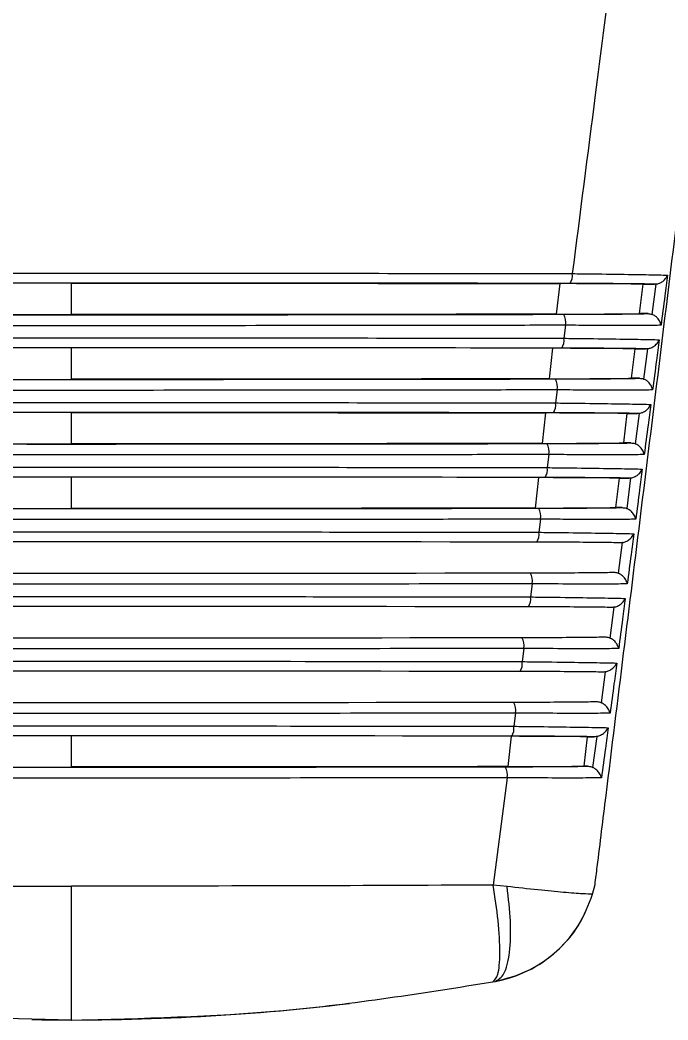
# Model space of a CAD drawing. Extents: x 7 to 135, y 3 to 97.
# Drawn here: x 128.797 to 129.419, y 36.392 to 37.35 of the extents above; entities that cross this region are included whole.
import ezdxf

# ---------------------------------------------------------------- set-up
doc = ezdxf.new("R2010")
doc.units = 0
doc.header["$MEASUREMENT"] = 0
doc.layers.add('OBJECT', color=7, linetype='CONTINUOUS')

msp = doc.modelspace()

# ---------------------------------------------------------------- linework, layer by layer
at = {"layer": 'OBJECT'}
for p, q in [((128.84662, 37.06792), (128.84662, 37.09809)), ((129.31501, 37.09765), (129.31177, 37.06836)), ((129.39166, 37.06888), (129.39512, 37.09713)), ((129.39512, 37.09713), (129.40614, 37.09713)), ((129.40377, 37.06813), (129.40751, 37.09721)), ((129.3998, 37.06888), (129.39166, 37.06888)), ((129.32068, 37.05772), (129.31906, 37.04523)), ((128.84662, 37.00595), (128.84662, 37.03606)), ((129.30818, 37.03564), (129.30497, 37.00637)), ((129.38404, 37.00688), (129.38751, 37.03513)), ((129.38751, 37.03513), (129.39799, 37.03513)), ((129.39575, 37.00608), (129.39952, 37.03523)), ((129.39161, 37.00688), (129.38404, 37.00688)), ((129.31267, 36.99573), (129.31106, 36.98322)), ((128.84662, 36.94398), (128.84662, 36.97403)), ((129.3014, 36.97362), (129.29822, 36.94439)), ((129.37643, 36.94488), (129.3799, 36.97313)), ((129.3799, 36.97313), (129.38979, 36.97313)), ((129.3877, 36.94401), (129.3915, 36.97326)), ((129.38339, 36.94488), (129.37643, 36.94488)), ((129.30467, 36.93375), (129.30305, 36.92121)), ((128.84662, 36.88201), (128.84662, 36.91201)), ((129.29467, 36.9116), (129.29153, 36.88241)), ((129.36882, 36.88288), (129.37229, 36.91113)), ((129.37229, 36.91113), (129.38156, 36.91113)), ((129.37962, 36.88195), (129.38345, 36.91128)), ((129.37512, 36.88288), (129.36882, 36.88288)), ((129.29666, 36.87176), (129.29503, 36.85919)), ((129.3715, 36.81988), (129.37535, 36.84931)), ((129.28865, 36.80977), (129.28702, 36.79718)), ((129.36333, 36.75781), (129.36722, 36.78735)), ((129.28064, 36.74779), (129.27901, 36.73516)), ((129.35513, 36.69573), (129.35905, 36.72538)), ((129.27263, 36.6858), (129.27099, 36.67315)), ((128.84662, 36.63412), (128.84662, 36.66389)), ((129.26837, 36.66353), (129.26536, 36.63448)), ((129.33837, 36.63488), (129.34184, 36.66313)), ((129.34184, 36.66313), (129.34819, 36.66313)), ((129.34688, 36.63365), (129.35084, 36.66342)), ((129.34161, 36.63488), (129.33837, 36.63488)), ((129.26462, 36.62382), (129.2513, 36.52086)), ((129.26448, 36.51949), (129.2513, 36.52086)), ((129.34661, 36.51227), (129.34896, 36.52142)), ((129.33953, 36.4941), (129.33955, 36.49413)), ((129.25089, 36.42812), (129.25332, 36.42856))]:
    msp.add_line(p, q, dxfattribs=at)
for centre, radius, start, end in [((129.31441, 37.10514), 0.01284, 324.965, 9.43582), ((129.3063, 37.06029), 0.01461, 349.86666, 32.98562), ((129.30625, 37.04313), 0.01298, 325.43096, 9.34623), ((129.29812, 36.99831), 0.01478, 349.97381, 32.533), ((129.29809, 36.98111), 0.01313, 325.89912, 9.25667), ((129.28992, 36.93632), 0.01497, 350.08956, 32.07231), ((129.28992, 36.91909), 0.01329, 326.37664, 9.16171), ((129.28172, 36.87434), 0.01515, 350.20117, 31.61502), ((129.28175, 36.85707), 0.01345, 326.84923, 9.07053), ((129.27352, 36.81236), 0.01535, 350.31547, 31.15036), ((129.27357, 36.79505), 0.01362, 327.33145, 8.97366), ((129.2653, 36.75037), 0.01556, 350.43482, 30.68296), ((129.26538, 36.73303), 0.0138, 327.81559, 8.87371), ((129.25707, 36.68839), 0.01577, 350.55326, 30.2124), ((129.25717, 36.67102), 0.01398, 328.30869, 8.76874), ((129.24883, 36.62641), 0.01599, 350.67804, 29.73455), ((129.23163, 36.54659), 0.12, 280.41374, 334.07816), ((128.84662, 38.6415), 2.25, 269.0318, 276.81127)]:
    msp.add_arc(centre, radius, start, end, dxfattribs=at)
for centre, major_axis, start_param, end_param in [((128.84662, 37.07888), (2.21758, 0), 1.353401, 1.788192), ((128.84662, 37.08714), (2.21696, 0), 4.497874, 4.926904), ((128.84662, 37.01688), (2.21433, 0), 1.356764, 1.784829), ((128.84662, 37.02514), (2.21371, 0), 4.501238, 4.923539), ((128.84662, 36.95488), (2.21108, 0), 1.360135, 1.781458), ((128.84662, 36.96314), (2.21046, 0), 4.504611, 4.920167), ((128.84662, 36.89288), (2.20783, 0), 1.363514, 1.778079), ((128.84662, 36.90114), (2.20721, 0), 4.507992, 4.916786), ((128.84662, 36.83088), (2.20458, 0), 1.366901, 1.774692), ((128.84662, 36.83914), (2.20396, 0), 4.511381, 4.913397), ((128.84662, 36.76887), (2.20133, 0), 1.370296, 1.771297), ((128.84662, 36.77714), (2.20071, 0), 4.514778, 4.91), ((128.84662, 36.70687), (2.19808, 0), 1.373699, 1.767893), ((128.84662, 36.71514), (2.19746, 0), 4.518183, 4.906595), ((128.84662, 36.64487), (2.19483, 0), 1.377111, 1.764481), ((128.84662, 36.65314), (2.19422, 0), 4.521597, 4.903181)]:
    msp.add_ellipse(centre, major_axis=major_axis, ratio=0.008727, start_param=start_param, end_param=end_param, dxfattribs=at)
for points, knots in [([(129.37989, 37.5165), (129.36966, 37.43718), (129.35206, 37.30076), (129.33444, 37.16434), (129.32707, 37.10725)], [0, 0, 0, 0, 0.58145, 1, 1, 1, 1]), ([(129.34896, 36.52142), (129.34966, 36.5271), (129.35318, 36.55553), (129.36796, 36.67493), (129.39638, 36.90471), (129.42188, 37.11178), (129.43618, 37.22786)], [0, 0, 0, 0, 0.0241478, 0.1207388, 0.5071031, 1, 1, 1, 1]), ([(128.36616, 37.10725), (128.37268, 37.10726), (128.40525, 37.10732), (128.54303, 37.10755), (128.76747, 37.10775), (129.0577, 37.10768), (129.23728, 37.10739), (129.32707, 37.10725)], [0, 0, 0, 0, 0.0206638, 0.1033314, 0.4348088, 0.7174044, 1, 1, 1, 1]), ([(129.32707, 37.10725), (129.33353, 37.10717), (129.35302, 37.10695), (129.38219, 37.10654), (129.40519, 37.10615), (129.41511, 37.10591), (129.41784, 37.10581), (129.41847, 37.10579)], [0, 0, 0, 0, 0.147377, 0.444496, 0.741155, 0.94022, 1, 1, 1, 1]), ([(129.40751, 37.09721), (129.40858, 37.09744), (129.41097, 37.09795), (129.41439, 37.1), (129.417, 37.10268), (129.41812, 37.10481), (129.41846, 37.10576), (129.41847, 37.10579)], [0, 0, 0, 0, 0.1927854, 0.4296466, 0.7492971, 0.9922573, 1, 1, 1, 1]), ([(129.41847, 37.10579), (129.41762, 37.09918), (129.41555, 37.08316), (129.41347, 37.06713), (129.41226, 37.05772)], [0, 0, 0, 0, 0.412558, 1, 1, 1, 1]), ([(128.84662, 37.09809), (128.7678, 37.09807), (128.61031, 37.09804), (128.45554, 37.09778), (128.37822, 37.09765)], [0, 0, 0, 0, 0.500491, 1, 1, 1, 1]), ([(128.84662, 37.09809), (128.92544, 37.09807), (129.08293, 37.09804), (129.2377, 37.09778), (129.31501, 37.09765)], [0, 0, 0, 0, 0.500491, 1, 1, 1, 1]), ([(129.39512, 37.09713), (129.38757, 37.09722), (129.37247, 37.09742), (129.34246, 37.09758), (129.32228, 37.09763), (129.31501, 37.09765)], [0, 0, 0, 0, 0.390005, 0.779954, 1, 1, 1, 1]), ([(129.40614, 37.09713), (129.40125, 37.09723), (129.39148, 37.09742), (129.36273, 37.09766), (129.33798, 37.09773), (129.32492, 37.09777)], [0, 0, 0, 0, 0.320861, 0.64168, 1, 1, 1, 1]), ([(129.40751, 37.09721), (129.4075, 37.09721), (129.40705, 37.09715), (129.40659, 37.09714), (129.40614, 37.09713)], [0, 0, 0, 0, 0.020309, 1, 1, 1, 1]), ([(128.38146, 37.06836), (128.47472, 37.06821), (128.62867, 37.06796), (128.78499, 37.06794), (128.84662, 37.06792)], [0, 0, 0, 0, 0.605765, 1, 1, 1, 1]), ([(129.31177, 37.06836), (129.21852, 37.06821), (129.06456, 37.06796), (128.90824, 37.06794), (128.84662, 37.06792)], [0, 0, 0, 0, 0.605766, 1, 1, 1, 1]), ([(129.31177, 37.06836), (129.32472, 37.06839), (129.35062, 37.06847), (129.377, 37.06867), (129.38792, 37.06882), (129.39166, 37.06888)], [0, 0, 0, 0, 0.396562, 0.793195, 1, 1, 1, 1]), ([(129.31855, 37.06824), (129.33042, 37.06827), (129.35416, 37.06834), (129.38371, 37.06857), (129.39435, 37.06877), (129.3998, 37.06888)], [0, 0, 0, 0, 0.327832, 0.655736, 1, 1, 1, 1]), ([(129.3998, 37.06888), (129.40103, 37.06877), (129.40238, 37.06866), (129.40365, 37.06818), (129.40377, 37.06813)], [0, 0, 0, 0, 0.904063, 1, 1, 1, 1]), ([(129.41226, 37.05772), (129.41225, 37.05775), (129.41213, 37.05888), (129.41144, 37.06124), (129.4094, 37.06427), (129.40673, 37.06671), (129.40476, 37.06766), (129.40377, 37.06813)], [0, 0, 0, 0, 0.007987, 0.299094, 0.602912, 0.80069, 1, 1, 1, 1]), ([(129.32068, 37.05772), (129.31416, 37.05771), (129.28157, 37.05764), (129.1437, 37.05742), (128.92137, 37.05723), (128.63558, 37.0573), (128.46023, 37.05758), (128.37256, 37.05772)], [0, 0, 0, 0, 0.020947, 0.104745, 0.44076, 0.72038, 1, 1, 1, 1]), ([(129.41226, 37.05772), (129.4116, 37.0577), (129.4093, 37.05763), (129.40075, 37.0575), (129.38063, 37.05742), (129.35075, 37.0575), (129.32925, 37.05766), (129.32068, 37.05772)], [0, 0, 0, 0, 0.0595535, 0.2080635, 0.505162, 0.8026077, 1, 1, 1, 1]), ([(128.37417, 37.04523), (128.38069, 37.04525), (128.41329, 37.04531), (128.55116, 37.04553), (128.77296, 37.04572), (129.05765, 37.04565), (129.23193, 37.04537), (129.31906, 37.04523)], [0, 0, 0, 0, 0.021019, 0.105106, 0.44228, 0.72114, 1, 1, 1, 1]), ([(129.31906, 37.04523), (129.32553, 37.04516), (129.34504, 37.04493), (129.37427, 37.04453), (129.39708, 37.04414), (129.40701, 37.04391), (129.40979, 37.04381), (129.41045, 37.04379)], [0, 0, 0, 0, 0.1489532, 0.4492609, 0.7491007, 0.9405017, 1, 1, 1, 1]), ([(128.84662, 37.03606), (128.78739, 37.03605), (128.6323, 37.03603), (128.4795, 37.03578), (128.38506, 37.03564)], [0, 0, 0, 0, 0.38188, 1, 1, 1, 1]), ([(129.38751, 37.03513), (129.37975, 37.03522), (129.36423, 37.03542), (129.33442, 37.03557), (129.31484, 37.03562), (129.30818, 37.03564)], [0, 0, 0, 0, 0.397552, 0.795055, 1, 1, 1, 1]), ([(129.39799, 37.03513), (129.39292, 37.03522), (129.38279, 37.03542), (129.35394, 37.03565), (129.32959, 37.03572), (129.31694, 37.03576)], [0, 0, 0, 0, 0.324744, 0.649448, 1, 1, 1, 1]), ([(129.39952, 37.03523), (129.39947, 37.03523), (129.39896, 37.03516), (129.39845, 37.03514), (129.39799, 37.03513)], [0, 0, 0, 0, 0.098583, 1, 1, 1, 1]), ([(129.39952, 37.03523), (129.40061, 37.03548), (129.40302, 37.03603), (129.40647, 37.03815), (129.40902, 37.04083), (129.41011, 37.04289), (129.41044, 37.04376), (129.41045, 37.04379)], [0, 0, 0, 0, 0.1971853, 0.4407979, 0.7689211, 0.9921926, 1, 1, 1, 1]), ([(129.41045, 37.04379), (129.40959, 37.03718), (129.40752, 37.02115), (129.40543, 37.00513), (129.40421, 36.99571)], [0, 0, 0, 0, 0.412527, 1, 1, 1, 1]), ([(129.30497, 37.00637), (129.21168, 37.00623), (129.05994, 37.00599), (128.90594, 37.00596), (128.84662, 37.00595)], [0, 0, 0, 0, 0.61478, 1, 1, 1, 1]), ([(129.30497, 37.00637), (129.32027, 37.00642), (129.34852, 37.0065), (129.37282, 37.00672), (129.38199, 37.00685), (129.38404, 37.00688)], [0, 0, 0, 0, 0.47825, 0.883044, 1, 1, 1, 1]), ([(129.31058, 37.00625), (129.32246, 37.00629), (129.34623, 37.00635), (129.37549, 37.00658), (129.38622, 37.00678), (129.39161, 37.00688)], [0, 0, 0, 0, 0.331872, 0.663815, 1, 1, 1, 1]), ([(129.39161, 37.00688), (129.39285, 37.00677), (129.39427, 37.00665), (129.39559, 37.00614), (129.39575, 37.00608)], [0, 0, 0, 0, 0.873695, 1, 1, 1, 1]), ([(129.40421, 36.99571), (129.4042, 36.99575), (129.40407, 36.99681), (129.40339, 36.99911), (129.40141, 37.0021), (129.39873, 37.00459), (129.39675, 37.00558), (129.39575, 37.00608)], [0, 0, 0, 0, 0.008078, 0.282731, 0.593803, 0.796117, 1, 1, 1, 1]), ([(129.31267, 36.99573), (129.30615, 36.99572), (129.27353, 36.99566), (129.13558, 36.99544), (128.91589, 36.99526), (128.63563, 36.99534), (128.46558, 36.9956), (128.38056, 36.99573)], [0, 0, 0, 0, 0.0213109, 0.106568, 0.448432, 0.7242159, 1, 1, 1, 1]), ([(129.40421, 36.99571), (129.40352, 36.9957), (129.40109, 36.99563), (129.39225, 36.9955), (129.37172, 36.99543), (129.34192, 36.99552), (129.32082, 36.99567), (129.31267, 36.99573)], [0, 0, 0, 0, 0.059279, 0.209423, 0.509832, 0.810599, 1, 1, 1, 1]), ([(128.38218, 36.98322), (128.3887, 36.98323), (128.42132, 36.98329), (128.55929, 36.98351), (128.77845, 36.98369), (129.0576, 36.98361), (129.22657, 36.98335), (129.31106, 36.98322)], [0, 0, 0, 0, 0.021386, 0.106942, 0.450009, 0.725005, 1, 1, 1, 1]), ([(129.31106, 36.98322), (129.31753, 36.98315), (129.33706, 36.98292), (129.36634, 36.98252), (129.38896, 36.98213), (129.39888, 36.9819), (129.40171, 36.98181), (129.40239, 36.98179)], [0, 0, 0, 0, 0.150605, 0.454245, 0.757411, 0.940777, 1, 1, 1, 1]), ([(129.3915, 36.97326), (129.3926, 36.97352), (129.39505, 36.97412), (129.39853, 36.97631), (129.40101, 36.97897), (129.40208, 36.98098), (129.40238, 36.98176), (129.40239, 36.98179)], [0, 0, 0, 0, 0.201836, 0.452555, 0.789371, 0.992111, 1, 1, 1, 1]), ([(129.40239, 36.98179), (129.40153, 36.97518), (129.39945, 36.95915), (129.39735, 36.94313), (129.39612, 36.93371)], [0, 0, 0, 0, 0.412499, 1, 1, 1, 1]), ([(128.84662, 36.97403), (128.78743, 36.97402), (128.63465, 36.974), (128.48408, 36.97376), (128.39184, 36.97362)], [0, 0, 0, 0, 0.387367, 1, 1, 1, 1]), ([(128.84662, 36.97403), (128.9058, 36.97402), (129.05859, 36.974), (129.20916, 36.97376), (129.3014, 36.97362)], [0, 0, 0, 0, 0.387366, 1, 1, 1, 1]), ([(129.3799, 36.97313), (129.37193, 36.97322), (129.35598, 36.97341), (129.32641, 36.97356), (129.30743, 36.9736), (129.3014, 36.97362)], [0, 0, 0, 0, 0.405543, 0.811027, 1, 1, 1, 1]), ([(129.38979, 36.97313), (129.38454, 36.97322), (129.37404, 36.97342), (129.34513, 36.97364), (129.32118, 36.97371), (129.30897, 36.97374)], [0, 0, 0, 0, 0.328832, 0.657619, 1, 1, 1, 1]), ([(129.3915, 36.97326), (129.39141, 36.97324), (129.39084, 36.97316), (129.39027, 36.97314), (129.38979, 36.97313)], [0, 0, 0, 0, 0.162046, 1, 1, 1, 1]), ([(128.39501, 36.94439), (128.48839, 36.94425), (128.63794, 36.94402), (128.78964, 36.94399), (128.84662, 36.94398)], [0, 0, 0, 0, 0.6243636, 1, 1, 1, 1]), ([(129.29822, 36.94439), (129.20485, 36.94425), (129.05529, 36.94402), (128.9036, 36.94399), (128.84662, 36.94398)], [0, 0, 0, 0, 0.624363, 1, 1, 1, 1]), ([(129.29822, 36.94439), (129.31323, 36.94443), (129.3412, 36.94452), (129.36526, 36.94472), (129.3745, 36.94485), (129.37643, 36.94488)], [0, 0, 0, 0, 0.477916, 0.890826, 1, 1, 1, 1]), ([(129.3026, 36.94427), (129.3145, 36.9443), (129.3383, 36.94437), (129.36726, 36.94459), (129.37806, 36.94478), (129.38339, 36.94488)], [0, 0, 0, 0, 0.336125, 0.672319, 1, 1, 1, 1]), ([(129.38339, 36.94488), (129.38464, 36.94477), (129.38613, 36.94465), (129.38749, 36.9441), (129.3877, 36.94401)], [0, 0, 0, 0, 0.845443, 1, 1, 1, 1]), ([(129.39612, 36.93371), (129.39612, 36.93374), (129.39601, 36.93452), (129.39547, 36.93656), (129.39373, 36.93953), (129.39092, 36.94236), (129.38871, 36.9435), (129.3877, 36.94401)], [0, 0, 0, 0, 0.008125, 0.206905, 0.537744, 0.791253, 1, 1, 1, 1]), ([(129.30467, 36.93375), (129.29814, 36.93373), (129.2655, 36.93368), (129.12746, 36.93346), (128.9104, 36.93329), (128.63567, 36.93337), (128.47094, 36.93362), (128.38857, 36.93375)], [0, 0, 0, 0, 0.021688, 0.108455, 0.456373, 0.728187, 1, 1, 1, 1]), ([(129.39612, 36.93371), (129.39541, 36.9337), (129.39285, 36.93363), (129.3837, 36.93351), (129.36277, 36.93344), (129.33306, 36.93354), (129.31238, 36.93369), (129.30467, 36.93375)], [0, 0, 0, 0, 0.059003, 0.210855, 0.514733, 0.818979, 1, 1, 1, 1]), ([(128.39019, 36.92121), (128.39672, 36.92122), (128.42936, 36.92128), (128.56741, 36.92149), (128.78394, 36.92166), (129.05755, 36.92158), (129.22121, 36.92133), (129.30305, 36.92121)], [0, 0, 0, 0, 0.0217663, 0.1088432, 0.4580099, 0.7290049, 1, 1, 1, 1]), ([(129.30305, 36.92121), (129.30953, 36.92113), (129.32907, 36.9209), (129.35842, 36.9205), (129.38084, 36.92012), (129.39074, 36.9199), (129.39358, 36.91981), (129.3943, 36.91979)], [0, 0, 0, 0, 0.152333, 0.45946, 0.766108, 0.941051, 1, 1, 1, 1]), ([(129.38345, 36.91128), (129.38455, 36.91157), (129.38704, 36.91221), (129.39056, 36.91448), (129.39297, 36.91712), (129.394, 36.91906), (129.39429, 36.91976), (129.3943, 36.91979)], [0, 0, 0, 0, 0.206749, 0.464927, 0.810715, 0.992039, 1, 1, 1, 1]), ([(129.3943, 36.91979), (129.39344, 36.91318), (129.39134, 36.89716), (129.38923, 36.88113), (129.388, 36.87171)], [0, 0, 0, 0, 0.412464, 1, 1, 1, 1]), ([(128.84662, 36.91201), (128.78746, 36.912), (128.63696, 36.91197), (128.4886, 36.91174), (128.39856, 36.9116)], [0, 0, 0, 0, 0.393082, 1, 1, 1, 1]), ([(129.37229, 36.91113), (129.3641, 36.91122), (129.34773, 36.91141), (129.31843, 36.91155), (129.30006, 36.91159), (129.29467, 36.9116)], [0, 0, 0, 0, 0.41401, 0.827964, 1, 1, 1, 1]), ([(129.38156, 36.91113), (129.37613, 36.91122), (129.36525, 36.91142), (129.33629, 36.91163), (129.31277, 36.9117), (129.30099, 36.91173)], [0, 0, 0, 0, 0.333135, 0.666223, 1, 1, 1, 1]), ([(129.38345, 36.91128), (129.38331, 36.91126), (129.38269, 36.91116), (129.38206, 36.91114), (129.38156, 36.91113)], [0, 0, 0, 0, 0.214159, 1, 1, 1, 1]), ([(129.29153, 36.88241), (129.19801, 36.88227), (129.05063, 36.88204), (128.90122, 36.88202), (128.84662, 36.88201)], [0, 0, 0, 0, 0.6345671, 1, 1, 1, 1]), ([(129.29153, 36.88241), (129.30623, 36.88245), (129.33392, 36.88253), (129.35773, 36.88273), (129.36702, 36.88285), (129.36882, 36.88288)], [0, 0, 0, 0, 0.477553, 0.899064, 1, 1, 1, 1]), ([(129.29463, 36.88228), (129.30654, 36.88232), (129.33037, 36.88238), (129.35901, 36.8826), (129.36987, 36.88278), (129.37512, 36.88288)], [0, 0, 0, 0, 0.340602, 0.681278, 1, 1, 1, 1]), ([(129.37512, 36.88288), (129.37639, 36.88277), (129.37794, 36.88264), (129.37936, 36.88206), (129.37962, 36.88195)], [0, 0, 0, 0, 0.819134, 1, 1, 1, 1]), ([(129.388, 36.87171), (129.38799, 36.87174), (129.38788, 36.87244), (129.38735, 36.87441), (129.38568, 36.87734), (129.38286, 36.88023), (129.38063, 36.88141), (129.37962, 36.88195)], [0, 0, 0, 0, 0.008227, 0.187003, 0.525625, 0.786181, 1, 1, 1, 1]), ([(129.29666, 36.87176), (129.29013, 36.87175), (129.25746, 36.87169), (129.11934, 36.87148), (128.90492, 36.87132), (128.63572, 36.8714), (128.47629, 36.87164), (128.39658, 36.87176)], [0, 0, 0, 0, 0.022079, 0.110408, 0.464597, 0.732298, 1, 1, 1, 1]), ([(129.388, 36.87171), (129.38725, 36.8717), (129.38456, 36.87163), (129.37512, 36.87151), (129.35378, 36.87146), (129.32417, 36.87156), (129.30392, 36.87171), (129.29666, 36.87176)], [0, 0, 0, 0, 0.058732, 0.212376, 0.519887, 0.827777, 1, 1, 1, 1]), ([(128.3982, 36.85919), (128.40473, 36.8592), (128.4374, 36.85926), (128.57554, 36.85948), (128.78942, 36.85963), (129.05751, 36.85955), (129.21586, 36.85931), (129.29503, 36.85919)], [0, 0, 0, 0, 0.022159, 0.110812, 0.466297, 0.733148, 1, 1, 1, 1]), ([(129.29503, 36.85919), (129.30152, 36.85912), (129.32108, 36.85889), (129.35049, 36.85849), (129.3727, 36.85811), (129.38257, 36.8579), (129.38542, 36.85781), (129.38617, 36.85779)], [0, 0, 0, 0, 0.154144, 0.464927, 0.775223, 0.941323, 1, 1, 1, 1]), ([(129.37535, 36.84931), (129.37647, 36.84962), (129.379, 36.8503), (129.38254, 36.85266), (129.38489, 36.85527), (129.38589, 36.85715), (129.38615, 36.85776), (129.38617, 36.85779)], [0, 0, 0, 0, 0.211944, 0.478003, 0.832965, 0.991971, 1, 1, 1, 1]), ([(129.38617, 36.85779), (129.3853, 36.85118), (129.38319, 36.83516), (129.38107, 36.81913), (129.37983, 36.80971)], [0, 0, 0, 0, 0.41243, 1, 1, 1, 1]), ([(129.37329, 36.84913), (129.36766, 36.84922), (129.35642, 36.84941), (129.32742, 36.84962), (129.30433, 36.84969), (129.29301, 36.84972)], [0, 0, 0, 0, 0.3376748, 0.6752947, 1, 1, 1, 1]), ([(129.37535, 36.84931), (129.37518, 36.84928), (129.37449, 36.84917), (129.3738, 36.84914), (129.37329, 36.84913)], [0, 0, 0, 0, 0.257414, 1, 1, 1, 1]), ([(129.28665, 36.8203), (129.29858, 36.82033), (129.32243, 36.82039), (129.35075, 36.82061), (129.36166, 36.82079), (129.36682, 36.82088)], [0, 0, 0, 0, 0.345326, 0.690726, 1, 1, 1, 1]), ([(129.36682, 36.82088), (129.3681, 36.82077), (129.36971, 36.82063), (129.37119, 36.82001), (129.3715, 36.81988)], [0, 0, 0, 0, 0.794602, 1, 1, 1, 1]), ([(129.37983, 36.80971), (129.37982, 36.80974), (129.37972, 36.81035), (129.3792, 36.81225), (129.37759, 36.81514), (129.37476, 36.81809), (129.37251, 36.81933), (129.3715, 36.81988)], [0, 0, 0, 0, 0.008321, 0.166407, 0.512958, 0.780839, 1, 1, 1, 1]), ([(129.28865, 36.80977), (129.28211, 36.80976), (129.24943, 36.80971), (129.11122, 36.8095), (128.89944, 36.80935), (128.63577, 36.80943), (128.48165, 36.80966), (128.40459, 36.80977)], [0, 0, 0, 0, 0.022484, 0.112433, 0.473119, 0.736559, 1, 1, 1, 1]), ([(129.37983, 36.80971), (129.37906, 36.8097), (129.37624, 36.80964), (129.36649, 36.80952), (129.34474, 36.80947), (129.31526, 36.80958), (129.29545, 36.80972), (129.28865, 36.80977)], [0, 0, 0, 0, 0.058464, 0.213983, 0.525306, 0.837021, 1, 1, 1, 1]), ([(128.40621, 36.79718), (128.41275, 36.79719), (128.44544, 36.79725), (128.58366, 36.79746), (128.7949, 36.7976), (129.05746, 36.79752), (129.2105, 36.79729), (129.28702, 36.79718)], [0, 0, 0, 0, 0.022568, 0.112852, 0.474885, 0.737443, 1, 1, 1, 1]), ([(129.28702, 36.79718), (129.29351, 36.7971), (129.31309, 36.79688), (129.34256, 36.79648), (129.36454, 36.79611), (129.37437, 36.79589), (129.37722, 36.79581), (129.37799, 36.79579)], [0, 0, 0, 0, 0.156042, 0.470659, 0.784782, 0.941593, 1, 1, 1, 1]), ([(129.36722, 36.78735), (129.36835, 36.78767), (129.37091, 36.7884), (129.3745, 36.79084), (129.37678, 36.79343), (129.37775, 36.79524), (129.37798, 36.79576), (129.37799, 36.79579)], [0, 0, 0, 0, 0.217454, 0.491744, 0.856137, 0.991889, 1, 1, 1, 1]), ([(129.37799, 36.79579), (129.37712, 36.78918), (129.375, 36.77316), (129.37287, 36.75713), (129.37162, 36.74771)], [0, 0, 0, 0, 0.412399, 1, 1, 1, 1]), ([(129.36497, 36.78713), (129.35915, 36.78722), (129.34753, 36.78741), (129.31852, 36.78761), (129.29588, 36.78767), (129.28503, 36.7877)], [0, 0, 0, 0, 0.342463, 0.684873, 1, 1, 1, 1]), ([(129.36722, 36.78735), (129.367, 36.78731), (129.36626, 36.78717), (129.3655, 36.78714), (129.36497, 36.78713)], [0, 0, 0, 0, 0.293616, 1, 1, 1, 1]), ([(129.27868, 36.75831), (129.29062, 36.75834), (129.3145, 36.75841), (129.34248, 36.75862), (129.35342, 36.75879), (129.35846, 36.75888)], [0, 0, 0, 0, 0.350317, 0.700707, 1, 1, 1, 1]), ([(129.35846, 36.75888), (129.35976, 36.75877), (129.36145, 36.75863), (129.36298, 36.75796), (129.36333, 36.75781)], [0, 0, 0, 0, 0.771732, 1, 1, 1, 1]), ([(129.37162, 36.74771), (129.37161, 36.74775), (129.37151, 36.74827), (129.37101, 36.7501), (129.36946, 36.75294), (129.36662, 36.75596), (129.36435, 36.75723), (129.36333, 36.75781)], [0, 0, 0, 0, 0.008461, 0.145057, 0.499702, 0.775229, 1, 1, 1, 1]), ([(129.28064, 36.74779), (129.2741, 36.74778), (129.24139, 36.74772), (129.1031, 36.74752), (128.89397, 36.74737), (128.63581, 36.74746), (128.487, 36.74768), (128.4126, 36.74779)], [0, 0, 0, 0, 0.022904, 0.114532, 0.481956, 0.740978, 1, 1, 1, 1]), ([(129.37162, 36.74771), (129.37082, 36.7477), (129.36787, 36.74764), (129.35782, 36.74753), (129.33565, 36.74748), (129.30631, 36.7476), (129.28696, 36.74774), (129.28064, 36.74779)], [0, 0, 0, 0, 0.058202, 0.21569, 0.531014, 0.846742, 1, 1, 1, 1]), ([(128.41423, 36.73516), (128.42077, 36.73517), (128.45348, 36.73523), (128.59178, 36.73544), (128.80038, 36.73558), (129.05742, 36.73549), (129.20514, 36.73527), (129.27901, 36.73516)], [0, 0, 0, 0, 0.0229909, 0.1149683, 0.483793, 0.7418966, 1, 1, 1, 1]), ([(129.27901, 36.73516), (129.2855, 36.73509), (129.3051, 36.73486), (129.33463, 36.73446), (129.35638, 36.7341), (129.36616, 36.73389), (129.36897, 36.73381), (129.36977, 36.73379)], [0, 0, 0, 0, 0.158035, 0.476677, 0.794817, 0.94186, 1, 1, 1, 1]), ([(129.35905, 36.72538), (129.3602, 36.72573), (129.36279, 36.72651), (129.36641, 36.72903), (129.36862, 36.7316), (129.36956, 36.73334), (129.36976, 36.73376), (129.36977, 36.73379)], [0, 0, 0, 0, 0.223272, 0.506272, 0.88029, 0.991801, 1, 1, 1, 1]), ([(129.36977, 36.73379), (129.36889, 36.72718), (129.36676, 36.71116), (129.36462, 36.69513), (129.36336, 36.68572)], [0, 0, 0, 0, 0.412358, 1, 1, 1, 1]), ([(129.3566, 36.72513), (129.3506, 36.72522), (129.33858, 36.72541), (129.3096, 36.7256), (129.28742, 36.72566), (129.27705, 36.72569)], [0, 0, 0, 0, 0.34753, 0.695001, 1, 1, 1, 1]), ([(129.35905, 36.72538), (129.35879, 36.72533), (129.35798, 36.72517), (129.35716, 36.72515), (129.3566, 36.72513)], [0, 0, 0, 0, 0.324157, 1, 1, 1, 1]), ([(129.2707, 36.69633), (129.28265, 36.69636), (129.30656, 36.69642), (129.33419, 36.69663), (129.34515, 36.6968), (129.35006, 36.69688)], [0, 0, 0, 0, 0.355595, 0.71127, 1, 1, 1, 1]), ([(129.35006, 36.69688), (129.35138, 36.69677), (129.35313, 36.69662), (129.35473, 36.69591), (129.35513, 36.69573)], [0, 0, 0, 0, 0.7505, 1, 1, 1, 1]), ([(129.36336, 36.68572), (129.36336, 36.68575), (129.36327, 36.68619), (129.36278, 36.68794), (129.36128, 36.69073), (129.35844, 36.69381), (129.35615, 36.69514), (129.35513, 36.69573)], [0, 0, 0, 0, 0.00854, 0.122919, 0.48579, 0.769307, 1, 1, 1, 1]), ([(129.27263, 36.6858), (129.26608, 36.68579), (129.23335, 36.68574), (129.09498, 36.68554), (128.8885, 36.6854), (128.63585, 36.68549), (128.49235, 36.6857), (128.42061, 36.6858)], [0, 0, 0, 0, 0.023339, 0.116711, 0.491126, 0.745563, 1, 1, 1, 1]), ([(129.36336, 36.68572), (129.36254, 36.6857), (129.35946, 36.68564), (129.3491, 36.68554), (129.32651, 36.6855), (129.29734, 36.68562), (129.27846, 36.68576), (129.27263, 36.6858)], [0, 0, 0, 0, 0.057938, 0.217496, 0.53703, 0.856977, 1, 1, 1, 1]), ([(128.42224, 36.67315), (128.42879, 36.67316), (128.46152, 36.67321), (128.59991, 36.67341), (128.80585, 36.67355), (129.05738, 36.67346), (129.19979, 36.67325), (129.27099, 36.67315)], [0, 0, 0, 0, 0.02343, 0.117165, 0.493038, 0.746519, 1, 1, 1, 1]), ([(129.27099, 36.67315), (129.27749, 36.67307), (129.29711, 36.67285), (129.3267, 36.67245), (129.3482, 36.67209), (129.35792, 36.67188), (129.36068, 36.67181), (129.3615, 36.67179)], [0, 0, 0, 0, 0.16013, 0.483, 0.805364, 0.942121, 1, 1, 1, 1]), ([(129.35084, 36.66342), (129.352, 36.66379), (129.35463, 36.66462), (129.35828, 36.66722), (129.36043, 36.66976), (129.36133, 36.67143), (129.36149, 36.67176), (129.3615, 36.67179)], [0, 0, 0, 0, 0.229443, 0.52161, 0.905444, 0.991722, 1, 1, 1, 1]), ([(129.3615, 36.67179), (129.36062, 36.66518), (129.35848, 36.64916), (129.35633, 36.63313), (129.35506, 36.62372)], [0, 0, 0, 0, 0.412317, 1, 1, 1, 1]), ([(128.84662, 36.66389), (128.78737, 36.66388), (128.64581, 36.66386), (128.5061, 36.66365), (128.42486, 36.66353)], [0, 0, 0, 0, 0.418548, 1, 1, 1, 1]), ([(129.34184, 36.66313), (129.33279, 36.66321), (129.31471, 36.66339), (129.28678, 36.6635), (129.27103, 36.66353), (129.26837, 36.66353)], [0, 0, 0, 0, 0.453822, 0.907586, 1, 1, 1, 1]), ([(129.34819, 36.66313), (129.34199, 36.66322), (129.32958, 36.66341), (129.30064, 36.66359), (129.27894, 36.66365), (129.26907, 36.66367)], [0, 0, 0, 0, 0.352893, 0.705726, 1, 1, 1, 1]), ([(129.35084, 36.66342), (129.35053, 36.66336), (129.34966, 36.66318), (129.34877, 36.66315), (129.34819, 36.66313)], [0, 0, 0, 0, 0.349933, 1, 1, 1, 1]), ([(129.26536, 36.63448), (129.18758, 36.63436), (129.04889, 36.63416), (128.90835, 36.63413), (128.84662, 36.63412)], [0, 0, 0, 0, 0.560761, 1, 1, 1, 1]), ([(129.26272, 36.63434), (129.27469, 36.63437), (129.29862, 36.63444), (129.32588, 36.63464), (129.33684, 36.6348), (129.34161, 36.63488)], [0, 0, 0, 0, 0.361189, 0.722457, 1, 1, 1, 1]), ([(129.26536, 36.63448), (129.27649, 36.6345), (129.30067, 36.63456), (129.32458, 36.63473), (129.33571, 36.63485), (129.33837, 36.63488)], [0, 0, 0, 0, 0.393564, 0.855355, 1, 1, 1, 1]), ([(129.34161, 36.63488), (129.34294, 36.63477), (129.34478, 36.63461), (129.34643, 36.63386), (129.34688, 36.63365)], [0, 0, 0, 0, 0.730731, 1, 1, 1, 1]), ([(129.35506, 36.62372), (129.35506, 36.62375), (129.35498, 36.6241), (129.3545, 36.62578), (129.35306, 36.62852), (129.35022, 36.63166), (129.34791, 36.63304), (129.34688, 36.63365)], [0, 0, 0, 0, 0.008641, 0.09998, 0.471197, 0.763078, 1, 1, 1, 1]), ([(129.26462, 36.62382), (129.25807, 36.62381), (129.22531, 36.62376), (129.08686, 36.62356), (128.88303, 36.62343), (128.63589, 36.62352), (128.49771, 36.62372), (128.42862, 36.62382)], [0, 0, 0, 0, 0.023792, 0.118973, 0.500647, 0.750324, 1, 1, 1, 1]), ([(129.35506, 36.62372), (129.35422, 36.6237), (129.351, 36.62364), (129.34033, 36.62355), (129.31731, 36.62351), (129.28834, 36.62364), (129.26994, 36.62378), (129.26462, 36.62382)], [0, 0, 0, 0, 0.057678, 0.219414, 0.543376, 0.867765, 1, 1, 1, 1]), ([(128.44193, 36.52086), (128.50846, 36.52057), (128.64248, 36.51999), (128.77824, 36.51991), (128.84662, 36.51987)], [0, 0, 0, 0, 0.496375, 1, 1, 1, 1]), ([(129.2513, 36.52086), (129.18478, 36.52057), (129.05076, 36.51999), (128.91499, 36.51991), (128.84662, 36.51987)], [0, 0, 0, 0, 0.496376, 1, 1, 1, 1]), ([(128.84662, 36.3915), (128.84662, 36.39327), (128.84662, 36.39693), (128.84662, 36.42638), (128.84662, 36.46941), (128.84662, 36.50347), (128.84662, 36.51987)], [0, 0, 0, 0, 0.240771, 0.499999, 0.759227, 1, 1, 1, 1]), ([(129.25089, 36.42812), (129.25268, 36.42971), (129.25639, 36.43302), (129.25813, 36.45445), (129.25662, 36.48512), (129.25303, 36.50923), (129.2513, 36.52086)], [0, 0, 0, 0, 0.24117, 0.499998, 0.75883, 1, 1, 1, 1]), ([(129.25332, 36.42856), (129.25628, 36.43032), (129.26242, 36.43394), (129.26751, 36.45499), (129.26866, 36.48476), (129.26584, 36.50818), (129.26448, 36.51949)], [0, 0, 0, 0, 0.241561, 0.499999, 0.758439, 1, 1, 1, 1]), ([(129.34661, 36.51227), (129.3439, 36.51228), (129.33846, 36.5123), (129.31971, 36.51376), (129.29499, 36.51612), (129.27465, 36.51837), (129.26448, 36.51949)], [0, 0, 0, 0, 0.25, 0.499999, 0.750001, 1, 1, 1, 1]), ([(129.25332, 36.42856), (129.26397, 36.43141), (129.28529, 36.4371), (129.31265, 36.45627), (129.33467, 36.4814), (129.34263, 36.50198), (129.34661, 36.51227)], [0, 0, 0, 0, 0.25, 0.5, 0.749999, 1, 1, 1, 1]), ([(128.84662, 36.3915), (128.77883, 36.39304), (128.64324, 36.39611), (128.50931, 36.41745), (128.44235, 36.42812)], [0, 0, 0, 0, 0.5, 1, 1, 1, 1]), ([(128.84662, 36.3915), (128.91441, 36.39304), (129.04999, 36.39611), (129.18392, 36.41745), (129.25089, 36.42812)], [0, 0, 0, 0, 0.5, 1, 1, 1, 1])]:
    msp.add_open_spline(points, degree=3, knots=knots, dxfattribs=at)

doc.saveas('drawing.dxf')
